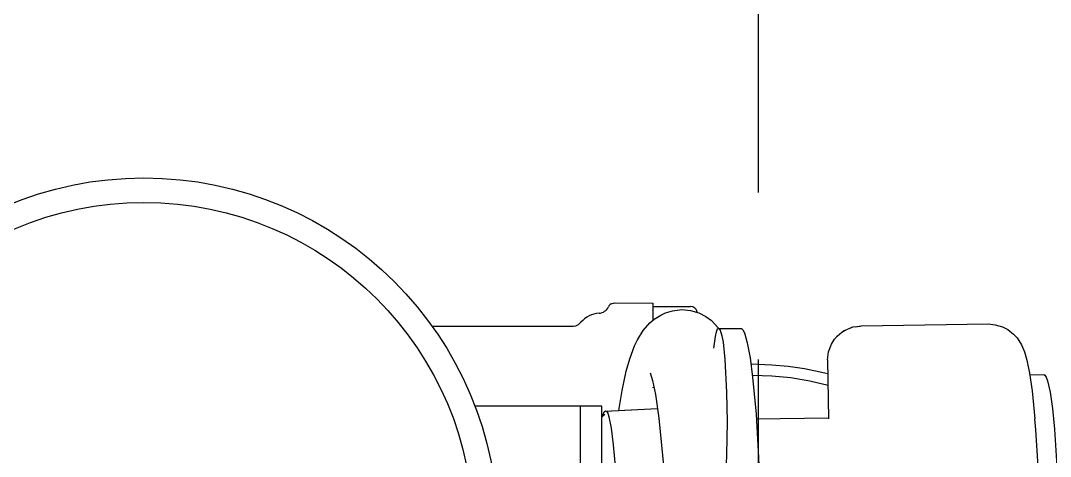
# Model space of a CAD drawing. Extents: x 33214 to 95067, y 8279 to 51908.
# Drawn here: x 43471.6 to 43933.6, y 24948.5 to 25144.1 of the extents above; entities that cross this region are included whole.
import ezdxf

# ---------------------------------------------------------------- set-up
doc = ezdxf.new("R2010")
doc.units = 0
doc.header["$LTSCALE"] = 300
doc.header["$MEASUREMENT"] = 0
doc.linetypes.add('DASHED', pattern=[0.75, 0.5, -0.25])
doc.linetypes.add('SNT-025', pattern=[0.74, 0.4, -0.17, 0, -0.17])
doc.layers.get('0').update_dxf_attribs({"linetype": 'CONTINUOUS'})
doc.layers.add('GENERATORSETT', color=1, linetype='CONTINUOUS')
doc.layers.add('Tanks', color=9, linetype='CONTINUOUS')

# ---------------------------------------------------------------- blocks, each defined once
blk = doc.blocks.new('below 1-deck')
at = {"linetype": 'DASHED'}
blk.add_line((11000, 3525), (11000, 1875), dxfattribs=at)
blk = doc.blocks.new('GENERATOR-BORDE')
at = {"layer": 'GENERATORSETT'}
for p, q in [((-1517.24, 577.37), (-1515.76, 577.75)), ((-1515.76, 577.75), (-1498.61, 577.61)), ((-1498.61, 577.61), (-1498.61, 574.46)), ((-1522.66, 573.16), (-1522.66, 573.15)), ((-1498.61, 576.18), (-1481.61, 576.2)), ((-1498.61, 574.46), (-1498.61, 570.03)), ((-1531.96, 568.05), (-1530.85, 569.08)), ((-1405.1, 567.48), (-1347.92, 568.35)), ((-1597.61, 567.36), (-1534.16, 567.36)), ((-1534.16, 567.36), (-1533.13, 567.53)), ((-1533.13, 567.53), (-1531.96, 568.05)), ((-1533.13, 567.53), (-1532.82, 567.58)), ((-1468.89, 566.35), (-1458.76, 566.34)), ((-1409.21, 566.85), (-1409.08, 566.88)), ((-1407.63, 567.11), (-1405.1, 567.48)), ((-1420.13, 552.19), (-1419.73, 525.75)), ((-1329.38, 545.56), (-1323.2, 545.66)), ((-1460.38, 542.21), (-1460.38, 542.2)), ((-1498.61, 539.91), (-1498.61, 539.72)), ((-1531.21, 531.49), (-1578.33, 531.49)), ((-1521.41, 526.7), (-1521.2, 526.76)), ((-1521.2, 526.76), (-1521.06, 526.91)), ((-1521.06, 526.91), (-1520.12, 527.88)), ((-1521.06, 526.91), (-1520.85, 527.73)), ((-1520.12, 529.2), (-1496.45, 530.37)), ((-1519.74, 529.2), (-1496.45, 530.36)), ((-1519.74, 529.2), (-1496.45, 530.36)), ((-1452.12, 525.74), (-1419.73, 526.23)), ((-1452.12, 525.73), (-1419.73, 526.23)), ((-1452.12, 525.73), (-1419.73, 526.23))]:
    blk.add_line(p, q, dxfattribs=at)
for points in [[(-1513.74, 529.51), (-1512.26, 538.47), (-1510.47, 547.11), (-1508.94, 552.66), (-1506.79, 558.56), (-1505.5, 561.28), (-1502.92, 565.43), (-1499.95, 568.86), (-1498.02, 570.48), (-1495.02, 572.33), (-1492.94, 573.35), (-1489.79, 574.29), (-1485.55, 574.85)], [(-1485.55, 574.85), (-1481.61, 574.43), (-1477.86, 573.31), (-1474.77, 571.74), (-1472.22, 569.86), (-1469.17, 566.66), (-1468.67, 566.04)], [(-1347.92, 568.35), (-1345.03, 567.97), (-1341.73, 567.06), (-1339.3, 565.8), (-1336.69, 563.76), (-1335.16, 562.12), (-1333.19, 559.02), (-1331.86, 555.8), (-1330.7, 552.12), (-1329.5, 546.28), (-1328.38, 538.31), (-1327.12, 525.83)], [(-1471.22, 557.49), (-1470.51, 562.64), (-1470.03, 564.86), (-1469.52, 566.09), (-1469.25, 566.33), (-1468.96, 566.31), (-1468.4, 565.58), (-1467.57, 562.95), (-1467.05, 560.19), (-1466.26, 552.36), (-1465.52, 537.71), (-1465.24, 524.48), (-1465.43, 509.82), (-1465.87, 500.7), (-1466.66, 491.33), (-1467.62, 483.86), (-1468.6, 478.47), (-1469.57, 474.6), (-1469.98, 473.33)], [(-1458.75, 566.36), (-1458.1, 565.64), (-1457.46, 564.32), (-1456.17, 559.89), (-1454.94, 553.2), (-1453.78, 544.44), (-1452.26, 527.92), (-1451.08, 508.28), (-1450.51, 494.04), (-1450.15, 479.32), (-1449.99, 464.52), (-1450.15, 443.06), (-1450.78, 423.63), (-1451.44, 412.4), (-1452.27, 402.91), (-1453.25, 395.41)], [(-1420.13, 552.19), (-1419.73, 555.81), (-1418.47, 559.22), (-1416.98, 561.51), (-1415.87, 562.85), (-1413.72, 564.64), (-1412.31, 565.56), (-1409.4, 566.75), (-1408.65, 566.98)], [(-1413, 565.2), (-1412.68, 565.39)], [(-1409.52, 566.76), (-1409.21, 566.85)], [(-1408.65, 566.98), (-1405.33, 567.4)], [(-1415.89, 562.89), (-1415.84, 562.94)], [(-1454.53, 550.38), (-1445.19, 550.03), (-1437.78, 549.34), (-1430.47, 548.29), (-1421.36, 546.46), (-1420.04, 546.16)], [(-1499.69, 546.43), (-1498.63, 542.93), (-1497.36, 536.74), (-1495.92, 526.04), (-1493.7, 504.74), (-1492.29, 487.53), (-1490.48, 456.95), (-1489.37, 433.59), (-1488.23, 409)], [(-1419.96, 540.77), (-1428.17, 542.69), (-1436.6, 544.09), (-1445.19, 544.95), (-1453.87, 545.24)], [(-1323.2, 545.68), (-1322.63, 545.36), (-1322.05, 544.39), (-1321.48, 542.8), (-1320.36, 537.77), (-1319.31, 530.47), (-1318.37, 521.18), (-1317.25, 504.3), (-1316.73, 491.71), (-1316.42, 478.62)], [(-1520.85, 527.73), (-1520.36, 528.89), (-1519.84, 529.37), (-1519.31, 529.15), (-1518.78, 528.25), (-1518.25, 526.66), (-1517.22, 521.53), (-1516.28, 514.04), (-1515.48, 504.58), (-1514.61, 487.75), (-1514.31, 475.63)], [(-1325.37, 416.69), (-1324.84, 428.2), (-1324.5, 447.92), (-1324.58, 468.16), (-1325.03, 488.49), (-1325.68, 504.29), (-1326.72, 520.85), (-1327.12, 525.83)]]:
    blk.add_lwpolyline(points, dxfattribs=at)
blk.add_lwpolyline([(-1531.21, 421.76), (-1521.41, 421.76), (-1521.41, 531.49), (-1531.21, 531.49)], close=True, dxfattribs=at)
for radius in [158.85, 147.81]:
    blk.add_circle((-1726.88, 475.05), radius, dxfattribs=at)
for centre, radius, start, end in [((-1521.8, 561.18), 12.01, 94.1016, 138.8646), ((-1523.01, 578.14), 5, 274.0158, 334.9146), ((-1515.77, 574.75), 3, 119.6067, 154.9102), ((-1481.61, 573.19), 3, 7.7252, 89.981)]:
    blk.add_arc(centre, radius, start, end, dxfattribs=at)

msp = doc.modelspace()

# ---------------------------------------------------------------- block references
at = {"layer": 'GENERATORSETT', "linetype": 'SNT-025'}
msp.add_blockref('GENERATOR-BORDE', (45253.82, 24439.58), dxfattribs=at)
at = {"layer": 'Tanks'}
msp.add_blockref('below 1-deck', (32802.55, 22141.98), dxfattribs=at)

doc.saveas('drawing.dxf')
